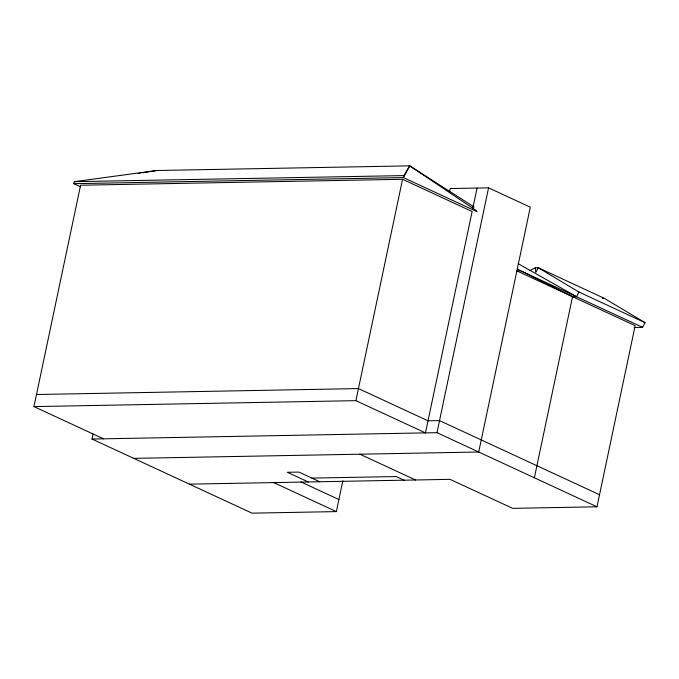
<?xml version="1.0" encoding="UTF-8"?>
<svg xmlns="http://www.w3.org/2000/svg" width="679" height="679" viewBox="0 0 679 679"><rect width="100%" height="100%" fill="white"/><g stroke="black" fill="none" stroke-linecap="round" stroke-linejoin="round"><path stroke-width="1.02" d="M80.504 186.776L73.807 183.678L74.232 181.666L156.764 170.505L409.734 165.846L474.205 207.087M33.95 406.594L80.597 185.223L402.562 179.29L472.126 211.517L425.478 432.888L355.906 400.661L33.95 406.594L103.522 438.821M342.827 480.859L336.351 511.601L252.028 513.154L92.021 439.033L93.082 434M355.906 400.661L402.562 179.29M476.446 210.694L409.734 165.846L403.861 175.589L403.436 177.601L73.807 183.678M449.6 191.614L450.245 188.55L488.566 187.845L530.307 207.18L478.72 452.01L133.763 458.367M472.771 208.453L477.074 188.058M92.021 439.033L436.979 432.676L488.566 187.845M534.373 477.795L572.541 296.672L521.871 271.354M189.416 484.152L450.05 479.349L512.662 508.35L596.985 506.797L635.154 325.674L516.889 270.887L520.717 270.819L576.369 296.604L572.541 296.672M572.779 296.782L576.505 296.715L578.958 292.046L538.269 267.738L535.315 267.789L529.722 270.624M634.135 327.482L642.597 327.329L645.05 322.661L604.361 298.353L538.269 267.738L535.816 272.406L535.315 267.789M409.734 165.846L403.436 177.601L477.091 211.721M138.1 173.468L140.171 173.145M142.242 172.814L156.764 170.505M74.232 181.666L403.861 175.589M602.392 298.387L604.361 298.353M36.496 394.516L358.453 388.583L428.025 420.81L439.525 420.598L599.532 494.719M311.865 478.101L396.188 476.548L404.056 480.197M518.213 263.673L576.369 296.604M578.958 292.046L645.05 322.661M576.505 296.715L642.597 327.329M436.979 432.676L596.985 506.797M359.895 454.2L415.556 479.985M319.733 481.751L298.862 472.083L287.361 472.295L308.232 481.963M300.95 481.946L338.897 499.523M273.739 482.599L336.351 511.601M517.313 268.876L520.717 270.819"/></g></svg>
